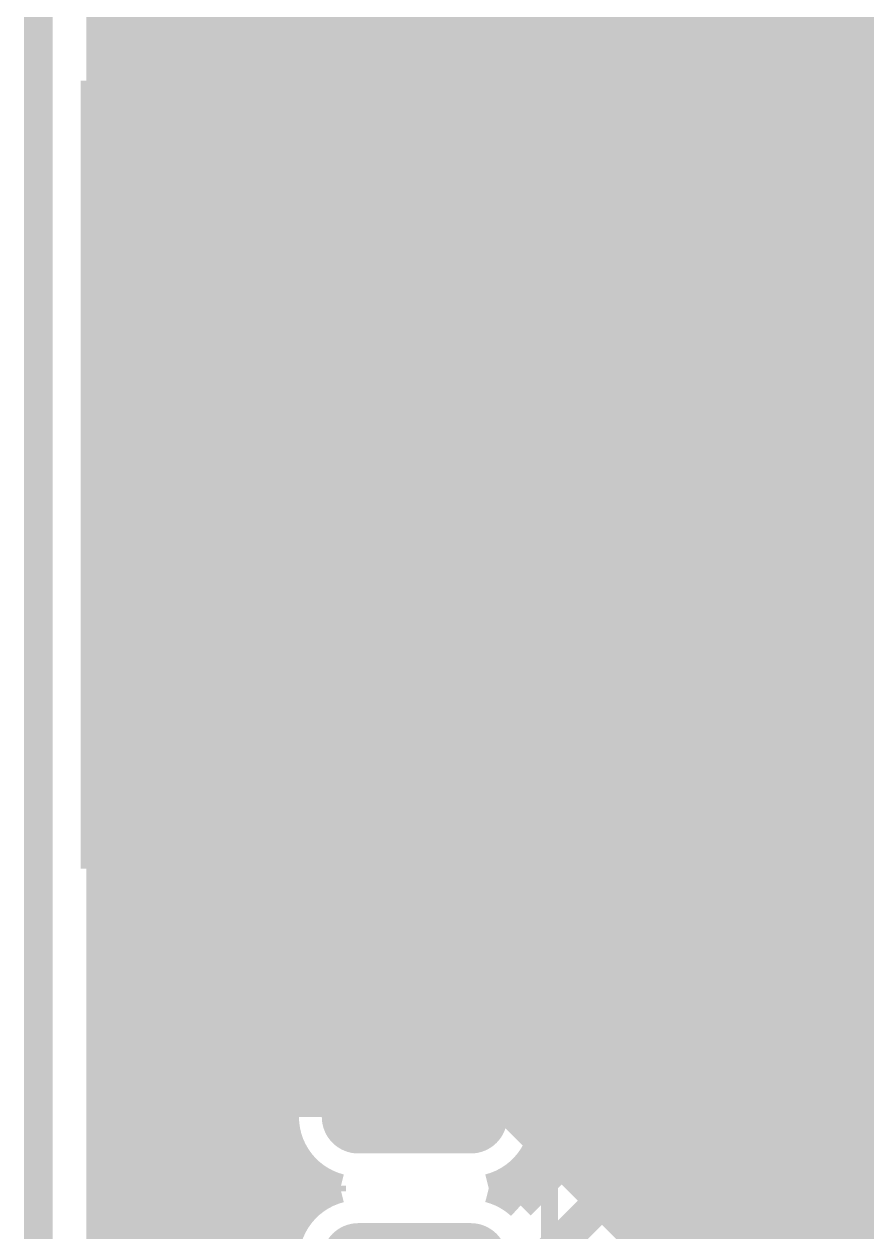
# Model space of a CAD drawing. Extents: x -5 to 90, y -49 to 54.
# Drawn here: x -5.13 to 2.37, y 23.74 to 34.49 of the extents above; entities that cross this region are included whole.
import ezdxf

# ---------------------------------------------------------------- set-up
doc = ezdxf.new("R2010")
doc.units = 0
doc.header["$MEASUREMENT"] = 0
doc.layers.get('0').update_dxf_attribs({"linetype": 'CONTINUOUS'})
for name, color, linetype in [('22-310-0_BOT', 7, 'CONTINUOUS'), ('22-310-0_DRD', 7, 'CONTINUOUS'), ('22-310-0_DRL', 2, 'CONTINUOUS'), ('22-310-0_SMT', 3, 'CONTINUOUS'), ('22-310-0_SPT', 5, 'CONTINUOUS'), ('22-310-0_SST', 14, 'CONTINUOUS'), ('22-310-0_TOP', 9, 'CONTINUOUS')]:
    doc.layers.add(name, color=color, linetype=linetype)

# ---------------------------------------------------------------- blocks, each defined once
blk = doc.blocks.new('OBLONG_31')
at = {"const_width": 0.65024}
blk.add_lwpolyline([(0.50038, 0), (-0.50038, 0)], dxfattribs=at)
at = {"const_width": 0.32512}
for points in [[(-0.66294, 0, 1), (-0.33782, 0, 1)], [(0.33782, 0, 1), (0.66294, 0, 1)]]:
    blk.add_lwpolyline(points, format="xyb", close=True, dxfattribs=at)
blk = doc.blocks.new('RECTANGLE_34')
blk.add_solid([(0.8636, 2.0066), (0.8636, -2.0066), (-0.8636, 2.0066), (-0.8636, -2.0066)])

msp = doc.modelspace()

# ---------------------------------------------------------------- linework, layer by layer
at = {"layer": '22-310-0_BOT', "const_width": 0.254}
for points in [[(5.588, 53.213), (-4.445, 53.213), (-4.445, 24.892)], [(-4.2164, 53.213), (-4.2164, 24.892)], [(0.5842, 49.25568), (0.5842, 23.4188)], [(0.3556, 48.22444), (0.3556, 23.6474)], [(-3.9878, 48.1203), (-3.9878, 24.892)], [(-1.4732, 48.08474), (-1.4732, 24.892)], [(-1.7018, 47.96282), (-1.7018, 24.892)], [(0.127, 47.97806), (0.127, 23.876)], [(-3.7592, 47.84598), (-3.7592, 24.892)], [(-1.2446, 47.89678), (-1.2446, 24.892)], [(-0.1016, 47.83328), (-0.1016, 24.1046)], [(-1.9304, 47.74946), (-1.9304, 24.892)], [(-1.016, 47.78502), (-1.016, 24.892)], [(-0.7874, 47.7266), (-0.7874, 24.7904)], [(-0.5588, 47.71644), (-0.5588, 24.5618)], [(-0.3302, 47.74946), (-0.3302, 24.3332)], [(0.8128, 47.7139), (0.8128, 23.1902)], [(1.0414, 47.7139), (1.0414, 22.9743)], [(1.27, 47.7139), (1.27, 23.04542)], [(1.4986, 47.7139), (1.4986, 23.04796)], [(1.7272, 47.7139), (1.7272, 22.987)], [(1.9558, 47.7139), (1.9558, 22.83714)], [(2.1844, 47.7139), (2.1844, 22.48662)], [(2.413, 47.7139), (2.413, 21.89226)], [(-3.5306, 47.67326), (-3.5306, 24.892)], [(-2.159, 47.60976), (-2.159, 24.892)], [(-3.302, 47.5615), (-3.302, 24.892)], [(-3.0734, 47.49292), (-3.0734, 24.892)], [(-2.3876, 47.52086), (-2.3876, 24.892)], [(-2.8448, 47.46498), (-2.8448, 24.892)], [(-2.6162, 47.47514), (-2.6162, 24.892)], [(9.50214, 34.5186), (-4.445, 34.5186)], [(8.18134, 34.29), (-4.445, 34.29)], [(7.874, 34.0614), (-4.445, 34.0614)], [(7.73684, 33.8328), (-4.445, 33.8328)], [(7.6835, 33.6042), (-4.445, 33.6042)], [(7.69366, 33.3756), (-4.445, 33.3756)], [(7.7724, 33.147), (-4.445, 33.147)], [(7.94512, 32.9184), (-4.445, 32.9184)], [(8.0264, 32.6898), (-4.445, 32.6898)], [(8.0264, 32.4612), (-4.445, 32.4612)], [(8.0264, 32.2326), (-4.445, 32.2326)], [(8.0264, 32.004), (-4.445, 32.004)], [(8.0264, 31.7754), (-4.445, 31.7754)], [(8.0264, 31.5468), (-4.445, 31.5468)], [(8.0264, 31.3182), (-4.445, 31.3182)], [(8.0264, 31.0896), (-4.445, 31.0896)], [(8.0264, 30.861), (-4.445, 30.861)], [(8.0264, 30.6324), (-4.445, 30.6324)], [(8.0264, 30.4038), (-4.445, 30.4038)], [(8.0264, 30.1752), (-4.445, 30.1752)], [(8.0264, 29.9466), (-4.445, 29.9466)], [(8.0264, 29.718), (-4.445, 29.718)], [(8.0264, 29.4894), (-4.445, 29.4894)], [(8.0264, 29.2608), (-4.445, 29.2608)], [(8.05942, 29.0322), (-4.445, 29.0322)], [(8.23214, 28.8036), (-4.445, 28.8036)], [(8.46074, 28.575), (-4.445, 28.575)], [(8.68934, 28.3464), (-4.445, 28.3464)], [(8.91794, 28.1178), (-4.445, 28.1178)], [(9.14654, 27.8892), (-4.445, 27.8892)], [(9.37514, 27.6606), (-4.445, 27.6606)], [(9.46658, 27.432), (-4.445, 27.432)], [(9.46404, 27.2034), (-4.445, 27.2034)], [(9.525, 26.9748), (-4.445, 26.9748)], [(9.67232, 26.7462), (-4.445, 26.7462)], [(9.8044, 26.5176), (-4.445, 26.5176)], [(9.8044, 26.289), (-4.445, 26.289)], [(9.8044, 26.0604), (-4.445, 26.0604)], [(9.8044, 25.8318), (-4.445, 25.8318)], [(9.8044, 25.6032), (-4.445, 25.6032)], [(9.8044, 25.3746), (-4.445, 25.3746)], [(9.8044, 25.146), (-4.445, 25.146)], [(9.8044, 24.9174), (-4.445, 24.9174)], [(-0.889, 24.892), (-4.445, 24.892)], [(-0.889, 24.892), (0.889, 23.114)], [(9.8044, 24.6888), (-0.6858, 24.6888)], [(9.8044, 24.4602), (-0.4572, 24.4602)], [(9.8044, 24.2316), (-0.2286, 24.2316)], [(9.8044, 24.003), (0, 24.003)], [(9.8044, 23.7744), (0.2286, 23.7744)]]:
    msp.add_lwpolyline(points, dxfattribs=at)
at = {"layer": '22-310-0_DRD', "const_width": 0.254}
msp.add_lwpolyline([(44.99864, 54.0004), (44.99864, -4.0005), (-4.99872, -4.0005), (-4.99872, 54.0004), (44.99864, 54.0004)], dxfattribs=at)
at = {"layer": '22-310-0_DRL', "const_width": 0.254}
msp.add_lwpolyline([(44.99864, 54.0004), (44.99864, -4.0005), (-4.99872, -4.0005), (-4.99872, 54.0004), (44.99864, 54.0004)], dxfattribs=at)
at = {"layer": '22-310-0_SST', "const_width": 0.1524}
for points in [[(-4.445, 41.656), (-4.445, 34.544), (7.366, 34.544), (7.366, 41.656), (-4.445, 41.656)], [(4.5466, 27.051), (4.5466, 33.909), (-4.5466, 33.909), (-4.5466, 27.051), (4.5466, 27.051)], [(-3.11912, 26.37536), (-3.2893, 26.25852), (-3.45694, 26.19756), (-3.7973, 26.19756), (-3.96494, 26.25852), (-4.13512, 26.37536), (-4.13512, 26.49474), (-3.96494, 26.61412), (-3.7973, 26.67254), (-3.45694, 26.67254), (-3.2893, 26.61412), (-3.11912, 26.49474), (-3.11912, 26.37536)], [(-3.11912, 25.83434), (-3.11912, 25.59812)], [(-3.11912, 25.71496), (-4.13512, 25.71496), (-3.96494, 25.59812)], [(2.44602, 15.0749), (-0.44958, 15.0749), (-0.44958, 25.5651), (3.24612, 25.5651), (3.24612, 15.875), (2.44602, 15.0876), (2.44602, 15.0749)], [(-4.13512, 25.11552), (-3.2893, 25.11552), (-3.11912, 25.05456), (-3.11912, 24.69896), (-3.2893, 24.64054), (-4.13512, 24.64054)]]:
    msp.add_lwpolyline(points, dxfattribs=at)
at = {"layer": '22-310-0_TOP'}
for points, const_width in [([(3.302, 32.766), (0.508, 32.766), (-2.54, 35.814), (-3.048, 35.814)], 1.27), ([(-4.445, 34.7218), (-4.445, 32.8168)], 0.254), ([(-4.2164, 34.7218), (-4.2164, 32.8168)], 0.254), ([(-3.9878, 34.7218), (-3.9878, 32.8168)], 0.254), ([(-3.7592, 34.7218), (-3.7592, 32.8168)], 0.254), ([(-3.5306, 34.7218), (-3.5306, 32.8168)], 0.254), ([(-3.302, 34.7218), (-3.302, 32.8168)], 0.254), ([(-3.0734, 34.7218), (-3.0734, 32.8168)], 0.254), ([(-2.8448, 34.7218), (-2.8448, 32.8168)], 0.254), ([(-2.81178, 34.7218), (-0.18034, 32.09036)], 0.254), ([(-2.6162, 34.52368), (-2.6162, 32.8168)], 0.254), ([(-2.48158, 34.3916), (-4.445, 34.3916)], 0.254), ([(-2.3876, 34.29508), (-2.3876, 32.8168)], 0.254), ([(7.6454, 34.2646), (0.37338, 34.2646)], 0.254), ([(0.37338, 34.2646), (0.90678, 33.7312)], 0.254), ([(0.5842, 34.2646), (0.5842, 34.05378)], 0.254), ([(0.8128, 34.2646), (0.8128, 33.82518)], 0.254), ([(1.0414, 34.2646), (1.0414, 33.7312)], 0.254), ([(1.27, 34.2646), (1.27, 33.7312)], 0.254), ([(1.4986, 34.2646), (1.4986, 33.7312)], 0.254), ([(1.7272, 34.2646), (1.7272, 33.7312)], 0.254), ([(1.9558, 34.2646), (1.9558, 33.7312)], 0.254), ([(2.1844, 34.2646), (2.1844, 33.7947)], 0.254), ([(2.413, 34.2646), (2.413, 33.7947)], 0.254), ([(-2.25298, 34.163), (-4.445, 34.163)], 0.254), ([(7.9756, 34.163), (0.47498, 34.163)], 0.254), ([(-2.159, 34.06648), (-2.159, 32.8168)], 0.254), ([(-2.02438, 33.9344), (-4.445, 33.9344)], 0.254), ([(-1.9304, 33.83788), (-1.9304, 25.42032)], 0.254), ([(7.7851, 33.9344), (0.70358, 33.9344)], 0.254), ([(2.1082, 33.7312), (0.90678, 33.7312)], 0.254), ([(4.4958, 33.7947), (2.1082, 33.7947)], 0.254), ([(2.1082, 33.7947), (2.1082, 33.7312)], 0.254), ([(-1.79578, 33.7058), (-4.445, 33.7058)], 0.254), ([(-1.7018, 33.60928), (-1.7018, 25.42032)], 0.254), ([(-1.56718, 33.4772), (-4.445, 33.4772)], 0.254), ([(-1.4732, 33.38068), (-1.4732, 25.42032)], 0.254), ([(-1.33858, 33.2486), (-4.445, 33.2486)], 0.254), ([(-1.2446, 33.15208), (-1.2446, 25.42032)], 0.254), ([(-1.10998, 33.02), (-4.445, 33.02)], 0.254), ([(-1.016, 32.92348), (-1.016, 25.40508)], 0.254), ([(-2.1082, 32.8168), (-2.1082, 28.1432), (-4.445, 28.1432)], 0.254), ([(-2.1082, 32.8168), (-4.445, 32.8168)], 0.254), ([(-3.302, 32.8168), (-3.302, 30.48)], 0.254), ([(-0.88138, 32.7914), (-2.1082, 32.7914)], 0.254), ([(-0.7874, 32.69488), (-0.7874, 25.30856)], 0.254), ([(-0.65278, 32.5628), (-2.1082, 32.5628)], 0.254), ([(-0.5588, 32.46628), (-0.5588, 25.04694)], 0.254), ([(-0.42418, 32.3342), (-2.1082, 32.3342)], 0.254), ([(-0.3302, 32.23768), (-0.3302, 24.35606)], 0.254), ([(-0.19558, 32.1056), (-2.1082, 32.1056)], 0.254), ([(-0.1016, 32.0167), (-0.1016, 28.575)], 0.254), ([(0.13208, 31.877), (-2.1082, 31.877)], 0.254), ([(0.127, 31.87954), (0.127, 29.00426)], 0.254), ([(0.3556, 31.8135), (0.3556, 29.23286)], 0.254), ([(2.1082, 31.8008), (0.508, 31.8008)], 0.254), ([(0.5842, 31.8008), (0.5842, 29.46146)], 0.254), ([(0.8128, 31.8008), (0.8128, 29.68752)], 0.254), ([(1.0414, 31.8008), (1.0414, 29.80944)], 0.254), ([(1.27, 31.8008), (1.27, 29.8196)], 0.254), ([(1.4986, 31.8008), (1.4986, 29.8196)], 0.254), ([(1.7272, 31.8008), (1.7272, 29.8196)], 0.254), ([(1.9558, 31.8008), (1.9558, 29.8196)], 0.254), ([(2.1082, 31.8008), (2.1082, 31.7373)], 0.254), ([(4.4958, 31.7373), (2.1082, 31.7373)], 0.254), ([(2.1844, 31.7373), (2.1844, 31.5087)], 0.254), ([(2.413, 31.7373), (2.413, 31.5087)], 0.254), ([(5.5372, 31.6484), (-2.1082, 31.6484)], 0.254), ([(2.1082, 31.5087), (2.1082, 29.8196)], 0.254), ([(4.4958, 31.5087), (2.1082, 31.5087)], 0.254), ([(2.1082, 31.4198), (-2.1082, 31.4198)], 0.254), ([(2.1082, 31.1912), (-2.1082, 31.1912)], 0.254), ([(2.1082, 30.9626), (-2.1082, 30.9626)], 0.254), ([(2.1082, 30.734), (-2.1082, 30.734)], 0.254), ([(2.1082, 30.5054), (-2.1082, 30.5054)], 0.254), ([(-2.1082, 30.48), (-3.302, 30.48)], 0.254), ([(-3.302, 28.1432), (-3.302, 30.48)], 0.254), ([(2.1082, 30.48), (3.302, 30.48)], 0.254), ([(2.1082, 30.2768), (-2.1082, 30.2768)], 0.254), ([(2.1082, 30.0482), (-2.1082, 30.0482)], 0.254), ([(1.143, 29.8196), (-2.1082, 29.8196)], 0.254), ([(2.1082, 29.8196), (1.143, 29.8196)], 0.254), ([(0.80264, 29.67736), (0.04572, 28.92044)], 0.254), ([(0.71374, 29.591), (-2.1082, 29.591)], 0.254), ([(0.48514, 29.3624), (-2.1082, 29.3624)], 0.254), ([(6.35, 28.6512), (5.6642, 29.337), (1.143, 29.337), (0.381, 28.575), (0.381, 24.384), (-0.508, 23.495), (-1.651, 23.495)], 0.3048), ([(0.25654, 29.1338), (-2.1082, 29.1338)], 0.254), ([(0.02794, 28.9052), (-2.1082, 28.9052)], 0.254), ([(-0.09144, 28.6766), (-2.1082, 28.6766)], 0.254), ([(-0.1016, 28.575), (-0.1016, 24.58466)], 0.254), ([(-0.1016, 28.448), (-2.1082, 28.448)], 0.254), ([(-4.445, 28.1432), (-4.445, 4.064)], 0.254), ([(-4.2164, 28.1432), (-4.2164, 20.43176)], 0.254), ([(-3.9878, 28.1432), (-3.9878, 20.6756)], 0.254), ([(-3.7592, 28.1432), (-3.7592, 20.9042)], 0.254), ([(-3.5306, 28.1432), (-3.5306, 21.1328)], 0.254), ([(-3.302, 28.1432), (-3.302, 21.3614)], 0.254), ([(-3.0734, 28.1432), (-3.0734, 21.5392)], 0.254), ([(-2.8448, 28.1432), (-2.8448, 21.60016)], 0.254), ([(-2.6162, 28.1432), (-2.6162, 25.22728)], 0.254), ([(-2.3876, 28.1432), (-2.3876, 25.3746)], 0.254), ([(-2.159, 28.1432), (-2.159, 25.41778)], 0.254), ([(-0.1016, 28.2194), (-2.1082, 28.2194)], 0.254), ([(-0.1016, 27.9908), (-4.445, 27.9908)], 0.254), ([(-0.1016, 27.7622), (-4.445, 27.7622)], 0.254), ([(-0.1016, 27.5336), (-4.445, 27.5336)], 0.254), ([(-0.1016, 27.305), (-4.445, 27.305)], 0.254), ([(-0.1016, 27.0764), (-4.445, 27.0764)], 0.254), ([(-0.1016, 26.8478), (-4.445, 26.8478)], 0.254), ([(-0.1016, 26.6192), (-4.445, 26.6192)], 0.254), ([(-0.1016, 26.3906), (-4.445, 26.3906)], 0.254), ([(-0.1016, 26.162), (-4.445, 26.162)], 0.254), ([(-0.1016, 25.9334), (-4.445, 25.9334)], 0.254), ([(-0.1016, 25.7048), (-4.445, 25.7048)], 0.254), ([(-0.1016, 25.4762), (-4.445, 25.4762)], 0.254), ([(-1.15062, 25.42032), (-2.15138, 25.42032)], 0.254), ([(-2.59334, 25.2476), (-4.445, 25.2476)], 0.254), ([(-0.1016, 25.2476), (-0.70612, 25.2476)], 0.254), ([(-2.7559, 25.019), (-4.445, 25.019)], 0.254), ([(-0.1016, 25.019), (-0.5461, 25.019)], 0.254), ([(-2.8067, 24.7904), (-4.445, 24.7904)], 0.254), ([(-0.1016, 24.7904), (-0.4953, 24.7904)], 0.254), ([(-2.77368, 24.5618), (-4.445, 24.5618)], 0.254), ([(-0.1016, 24.58466), (-0.70612, 23.9776)], 0.254), ([(-0.5588, 24.48306), (-0.5588, 24.12746)], 0.254), ([(-0.12446, 24.5618), (-0.52832, 24.5618)], 0.254), ([(-2.64414, 24.3332), (-4.445, 24.3332)], 0.254), ([(-2.6162, 24.30272), (-2.6162, 23.95728)], 0.254), ([(-0.35306, 24.3332), (-0.65786, 24.3332)], 0.254), ([(-0.7874, 24.2189), (-0.7874, 24.03856)], 0.254), ([(-2.39014, 24.1046), (-4.445, 24.1046)], 0.254), ([(-2.3876, 24.15286), (-2.3876, 24.1046)], 0.254), ([(-0.58166, 24.1046), (-0.91186, 24.1046)], 0.254), ([(-2.68478, 23.876), (-4.445, 23.876)], 0.254), ([(-2.78892, 23.6474), (-4.445, 23.6474)], 0.254)]:
    msp.add_lwpolyline(points, dxfattribs=dict(at, const_width=const_width))
at = {"layer": '22-310-0_TOP', "const_width": 0.254}
for points in [[(-0.17526, 32.08274, 0.1989124), (0.508, 31.79973)], [(1.143, 29.8196, 0.1989131), (0.80175, 29.67825)], [(0.04064, 28.91536, 0.1989124), (-0.10034, 28.575)], [(0.04064, 28.91536, 0.1989124), (-0.10034, 28.575)], [(-2.15138, 25.42032, 0.4142136), (-2.8067, 24.765)], [(-0.4953, 24.765, 0.4142136), (-1.15062, 25.42032)], [(-2.8067, 24.765, 0.3436257), (-2.3114, 24.13)], [(-0.9906, 24.13, 0.3436255), (-0.4953, 24.765)], [(-2.3114, 24.13, 0.3436255), (-2.8067, 23.495)], [(-0.70612, 23.9776, 0.1250113), (-0.99029, 24.13122)]]:
    msp.add_lwpolyline(points, format="xyb", dxfattribs=at)

# ---------------------------------------------------------------- block references
at = {"layer": '22-310-0_SMT'}
for name, p in [('RECTANGLE_34', (-3.302, 30.48)), ('OBLONG_31', (-1.651, 24.765)), ('OBLONG_31', (-1.651, 23.495))]:
    msp.add_blockref(name, p, dxfattribs=at)
at = {"layer": '22-310-0_SPT'}
for name, p in [('RECTANGLE_34', (-3.302, 30.48)), ('OBLONG_31', (-1.651, 24.765)), ('OBLONG_31', (-1.651, 23.495))]:
    msp.add_blockref(name, p, dxfattribs=at)
at = {"layer": '22-310-0_TOP'}
for name, p in [('RECTANGLE_34', (-3.302, 30.48)), ('OBLONG_31', (-1.651, 24.765)), ('OBLONG_31', (-1.651, 23.495))]:
    msp.add_blockref(name, p, dxfattribs=at)

doc.saveas('drawing.dxf')
